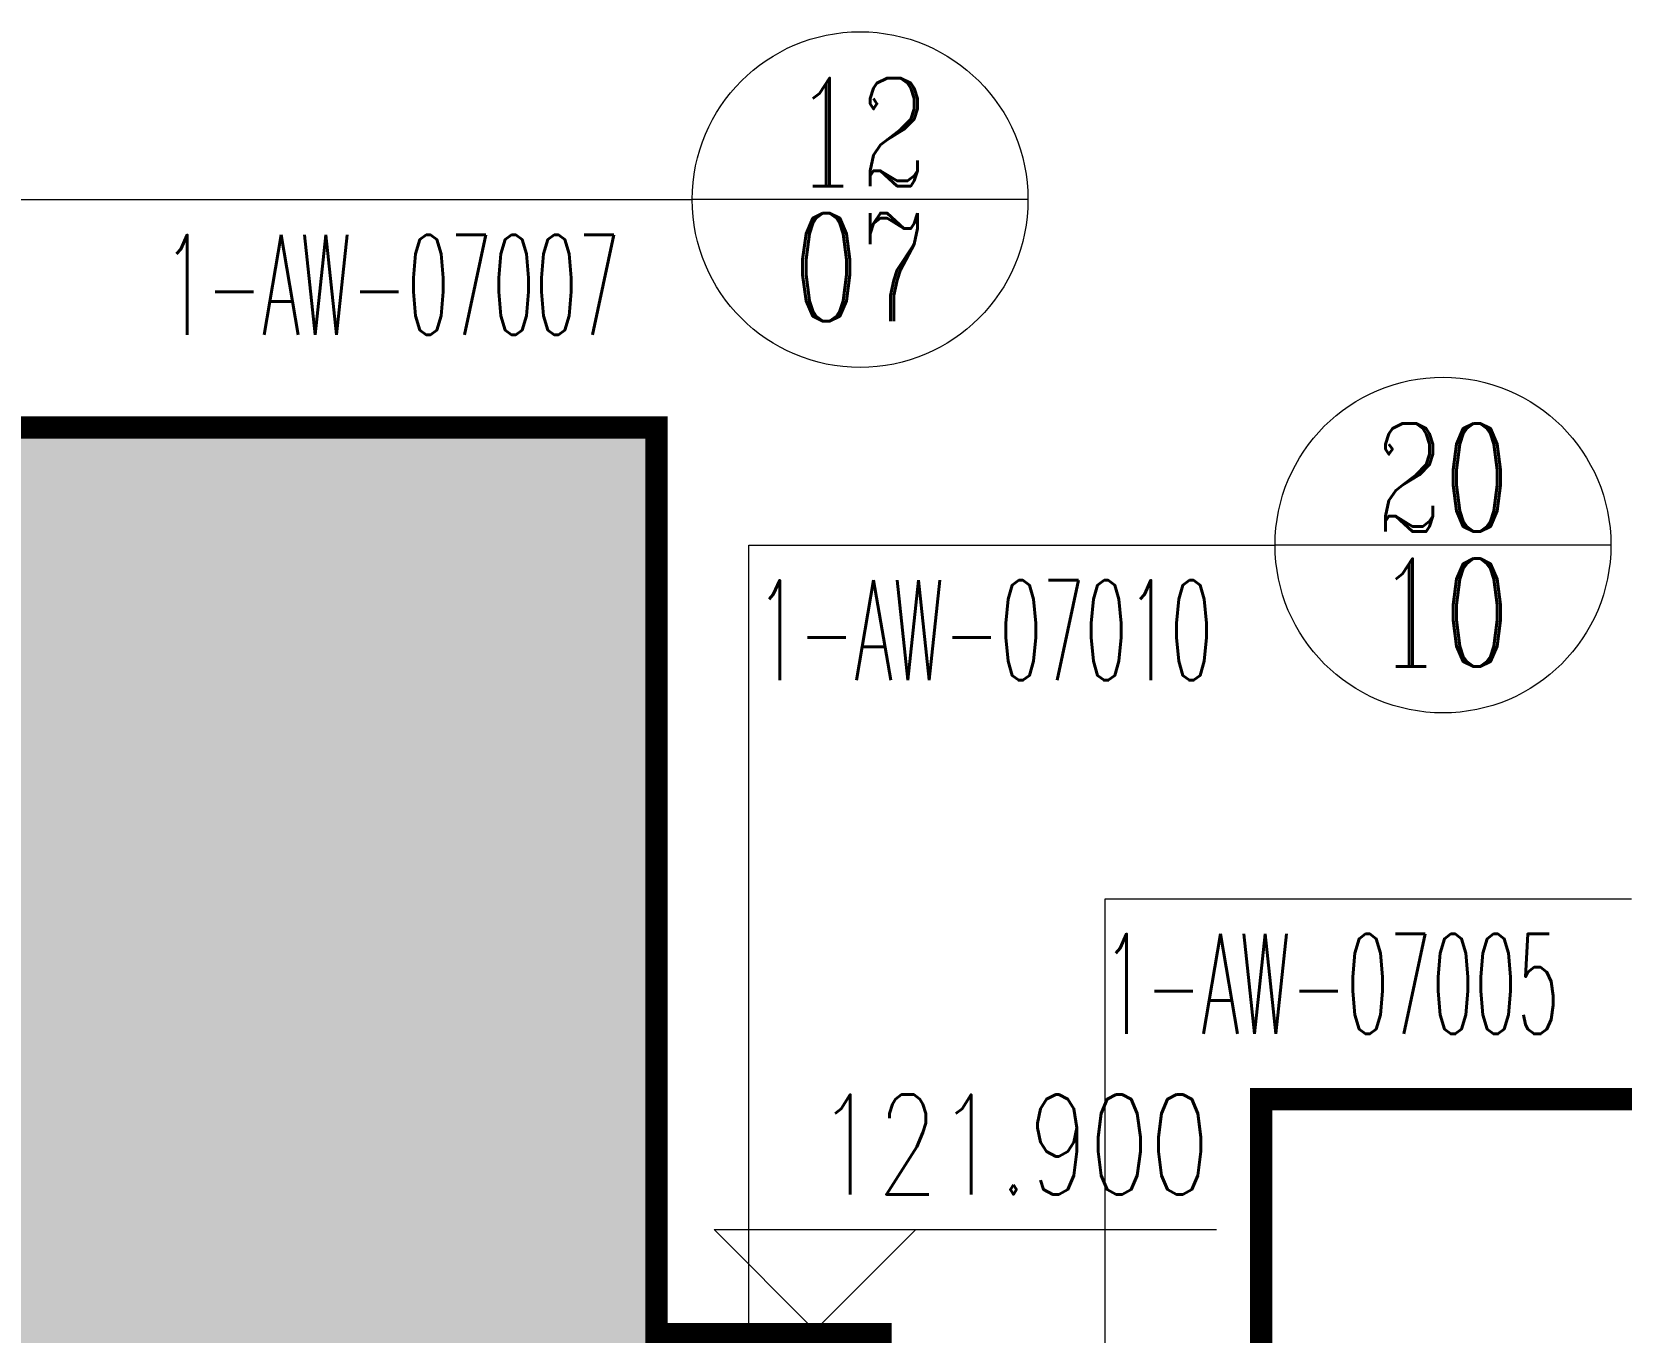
# Model space of a CAD drawing. Header units: millimetres. Extents: x 43 to 235305, y 0 to 139712.
# Drawn here: x 116458 to 123558, y 133100 to 138910 of the extents above; entities that cross this region are included whole.
import ezdxf
from ezdxf.enums import TextEntityAlignment as Align

# ---------------------------------------------------------------- set-up
doc = ezdxf.new("R2010")
doc.units = ezdxf.units.MM
doc.linetypes.add('CONTINOUS', pattern=[0])
for name, color, linetype in [('A-ELEV-LINE1', 33, 'Continuous'), ('A-ELEV-OUT2', 6, 'CONTINOUS'), ('A-HATH1', 251, 'Continuous'), ('AXIS', 3, 'Continuous'), ('DIM_IDEN', 3, 'Continuous'), ('PUB_TEXT', 7, 'Continuous')]:
    doc.layers.add(name, color=color, linetype=linetype)
doc.styles.add('_TCH_DIM', font='SIMPLEX', dxfattribs={"bigfont": 'GBCBIG'})
doc.styles.add('_TCH_DIM_T3', font='SIMPLEX', dxfattribs={"width": 0.705882, "bigfont": 'GBCBIG'})
doc.styles.add('_TCH_LABEL', font='COMPLEX', dxfattribs={"bigfont": 'GBCBIG'})

# ---------------------------------------------------------------- blocks, each defined once
blk = doc.blocks.new('A$C22E85F1C')
at = {"layer": 'A-HATH1'}
h = blk.add_hatch(dxfattribs=at)
h.set_pattern_fill('DOTS', color=256, scale=50, style=0)
h.set_pattern_definition([(7e-15, (-3750, 750), (39.6875, 79.375), [0, -79.375])])
h.paths.add_polyline_path([(4650, 10900), (-2750, 10950), (-2750, 7950), (-2750, 4950), (-3750, 4950), (-3750, 2900), (-1500, 2900), (-1500, 750), (50, 750), (50, 2900), (50, 4050), (950, 4050), (950, 7950), (4650, 7950)])
blk = doc.blocks.new('A$C475613B6')
at = {"layer": 'A-ELEV-LINE1'}
for p, q in [((0, 7950), (10000, 7950)), ((10000, 7950), (10000, 4050))]:
    blk.add_line(p, q, dxfattribs=at)

msp = doc.modelspace()

# ---------------------------------------------------------------- linework, layer by layer
at = {"layer": 'A-ELEV-LINE1'}
for p in [(111849.3, 137141.3), (119249.3, 133091.3)]:
    msp.add_line(p, (119249.3, 137141.3), dxfattribs=at)
at = {"layer": 'A-ELEV-OUT2', "color": 2, "const_width": 100}
msp.add_lwpolyline([(131949.3, 11041.3), (131949.3, 134141.3), (121949.3, 134141.3), (121949.3, 131141.3), (120249.3, 131141.3), (120249.3, 133091.3), (119249.3, 133091.3), (119249.3, 137141.3), (111849.3, 137141.3), (111849.3, 134141.3), (104599.3, 134141.3), (104599.3, 130241.3), (102899.3, 130241.3), (102899.3, 11041.3)], dxfattribs=at)
at = {"layer": 'AXIS', "lineweight": 0}
for p, q in [((119956.5, 133108), (119506.5, 133558)), ((119506.5, 133558), (121750.5, 133558)), ((119956.5, 133108), (120406.5, 133558))]:
    msp.add_line(p, q, dxfattribs=at)
at = {"layer": 'DIM_IDEN', "lineweight": 0}
for p, q in [((116107.3, 138160), (119408.1, 138160)), ((120908.1, 138160), (119408.1, 138160)), ((119628.5, 16591.3), (119661.5, 136616.8)), ((119661.5, 136616.8), (122011.9, 136616.8)), ((123511.9, 136616.8), (122011.9, 136616.8)), ((121253.2, 135036.5), (123603.7, 135036.5)), ((121262.6, 16563.2), (121253.2, 135036.5))]:
    msp.add_line(p, q, dxfattribs=at)
for centre in [(120158.1, 138160), (122761.9, 136616.8)]:
    msp.add_circle(centre, 750, dxfattribs=at)

# ---------------------------------------------------------------- block references
at = {"xscale": -1}
msp.add_blockref('A$C22E85F1C', (116499.3, 126191.3), dxfattribs=at)
at = {"layer": 'A-ELEV-LINE1', "xscale": -1}
msp.add_blockref('A$C475613B6', (131949.3, 126191.3), dxfattribs=at)

# ---------------------------------------------------------------- texts
at = {"layer": 'PUB_TEXT', "lineweight": 0, "style": '_TCH_LABEL'}
for s, width, p, p2 in [('12', 0.905172, (119856.2, 138220.4), (120459.9, 138220.4)), ('07', 0.772059, (119856.2, 137616.6), (120459.9, 137616.6)), ('20', 0.772059, (122460.1, 136677.1), (123063.8, 136677.1)), ('10', 0.905172, (122460.1, 136073.4), (123063.8, 136073.4))]:
    msp.add_text(s, height=482.99, dxfattribs=dict(at, width=width)).set_placement(p, p2, align=Align.FIT)
at = {"layer": 'PUB_TEXT', "lineweight": 0}
for s, style, width, p in [('1-AW-07007', '_TCH_DIM_T3', 0.49827, (117048.2, 137556.2)), ('1-AW-07010', '_TCH_DIM_T3', 0.49827, (119694.4, 136013)), ('1-AW-07005', '_TCH_DIM_T3', 0.49827, (121243.8, 134432.7)), ('121.900', '_TCH_DIM', 0.705882, (119965.5, 133715.5))]:
    msp.add_text(s, height=446.25, dxfattribs=dict(at, style=style, width=width)).set_placement(p)

doc.saveas('drawing.dxf')
